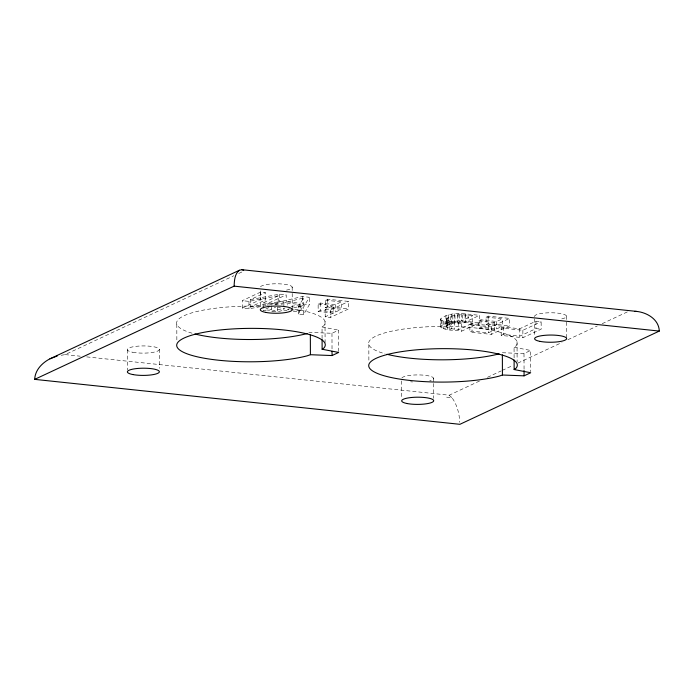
<?xml version="1.0" encoding="UTF-8"?>
<svg xmlns="http://www.w3.org/2000/svg" width="694" height="694" viewBox="0 0 694 694"><rect width="100%" height="100%" fill="white"/><g stroke="black" fill="none" stroke-linecap="round" stroke-linejoin="round"><path stroke-width="0.52" stroke-dasharray="3.47 2.6" d="M446.32 319.387L446.52 318.719C453.937 313.272 463.939 314.842 472.51 315.692L472.527 323.118L458.508 329.667L449.478 328.462L446.346 326.813L446.32 319.387L449.452 321.044L458.482 322.242L472.51 315.692M446.346 326.813L446.52 318.719M303.59 314.573L303.564 307.147L309.324 297.275L302.28 296.529L271.649 303.772L277.253 304.362L283.863 302.775L299.556 304.44L299.582 311.866L298.255 314.009L303.59 314.573L309.351 304.701L309.324 297.275M298.255 314.009L298.229 306.583L299.556 304.44M290.769 309.654L300.337 310.669L300.311 303.243L303.712 297.995L287.559 301.89L287.568 305.074M300.337 310.669L303.738 305.421L303.712 297.995M440.664 326.961L440.569 318.954C451.291 310.235 467.131 314.564 479.736 315.25L479.762 322.675L461.493 331.22C454.822 329.659 446.424 331.238 440.664 326.961L440.595 326.38C451.317 317.661 467.157 321.99 479.762 322.675M446.546 326.145C453.963 320.697 463.965 322.268 472.527 323.118M322.077 338.629L322.042 326.961L323.881 325.703A74.301 16.717 -0.2 0 0 292.781 308.856M514.098 357.87L514.063 347.26L515.911 346.002A74.301 16.717 -0.2 0 0 425.023 326.935A74.301 16.717 -0.2 0 0 384.979 353.749M61.211 355.302L65.167 354.599L233.843 275.744M238.745 273.453L242.666 271.614M266.296 305.577L248.999 308.804L242.301 308.093L242.275 300.667L260.554 292.122L265.342 292.625L265.368 300.051L250.395 307.052L250.369 299.635L265.342 292.625M242.301 308.093L260.58 299.548L265.368 300.051M263.156 308.179L263.139 302.87L278.199 295.835L278.225 303.261L275.466 304.545M263.139 302.87L267.927 303.382L286.206 294.837L286.232 302.263L281.426 304.51M269.012 307.563L263.165 310.296L267.953 310.808L275.648 307.208M325.321 300.19L341.335 301.881L341.361 309.307L325.347 307.616L325.321 300.19L327.447 299.192L348.709 301.439L348.735 308.865L330.457 317.41L325.208 316.854L325.182 309.429L333.32 305.629L333.346 313.046L325.208 316.854M333.346 313.046L318.164 311.45L318.138 304.024L320.229 303.044L335.402 304.649L341.335 301.881M325.347 307.616L327.473 306.618L348.735 308.865M318.164 311.45L320.255 310.47L335.428 312.074L341.361 309.307M325.182 309.429L330.431 309.984L348.709 301.439M308.717 332.99L310.331 332.435L331.975 333.276L338.62 330.171L338.698 351.381M440.569 318.954L440.638 319.535C446.398 323.812 454.796 322.233 461.467 323.794L479.736 315.25M469.864 324.679L471.989 323.69L488.29 325.417L494.579 322.467L494.605 329.893L488.316 332.842L472.015 331.116L469.881 332.105L469.864 324.679L491.3 326.952L509.578 318.407L509.604 325.833L491.326 334.378L469.881 332.105M486.043 317.115L502.343 318.841L502.369 326.267L486.069 324.54L486.043 317.115L488.134 316.134L509.578 318.407M494.605 329.893L478.938 328.236L478.912 320.81L481.011 319.83L496.678 321.487L502.343 318.841M486.069 324.54L488.16 323.56L509.604 325.833M478.938 328.236L481.037 327.256L496.704 328.913L502.369 326.267M501.172 327.993L503.297 326.995L519.771 328.739L535.924 321.192L541.146 321.738L541.173 329.164L522.894 337.709L501.198 335.419L501.172 327.993L522.868 330.283L541.146 321.738M501.198 335.419L503.324 334.421L519.797 336.165L535.95 328.618L541.173 329.164M502.352 352.734L523.996 353.567L530.65 350.461L530.719 371.68M86.681 356.881L449.218 395.198L479.615 380.98M487.457 377.319L501.189 370.9M502.17 370.44L512.961 365.4M517.863 363.101L561.993 342.472M567.874 339.722L597.3 325.963M602.201 323.673L627.697 311.753M289.606 308.83L287.585 309.316L289.71 309.541M293.64 307.858L303.738 305.421M271.658 305.889L271.675 311.198L277.279 311.788L283.889 310.201L287.03 310.539M271.675 311.198L284.948 308.058M291.072 306.609L302.306 303.955L309.351 304.701M278.199 295.835L248.973 301.378L242.275 300.667M278.225 303.261L267.32 305.395M250.369 299.635L279.595 294.135L286.206 294.837M250.395 307.052L279.621 301.56L286.232 302.263M478.912 320.81L494.579 322.467M318.138 304.024L333.32 305.629M287.559 301.89L300.311 303.243M298.229 306.583L303.564 307.147M293.31 311.198L299.582 311.866M65.167 354.599L80.226 356.196M446.632 397.159L451.959 397.723C457.164 404.784 459.35 413.659 459.766 422.308M514.063 347.26L530.65 350.461M322.042 326.961L338.62 330.171M449.218 395.198L451.959 397.723M566.512 316.056L566.59 338.334M535.924 321.192L535.95 328.618M534.597 318.806L534.658 335.783M523.996 353.567L524.057 369.486M522.868 330.283L522.894 337.709M519.771 328.739L519.797 336.165M517.039 341.648L517.117 361.8M503.297 326.995L503.324 334.421M496.678 321.487L496.704 328.913M491.3 326.952L491.326 334.378M488.29 325.417L488.316 332.842M488.134 316.134L488.16 323.56M481.011 319.83L481.037 327.256M471.989 323.69L472.015 331.116M468.094 315.223L468.12 322.649M465.743 313.853L465.769 321.279M465.084 314.955L465.11 322.38M462.291 314.824L462.317 322.25M461.753 313.662L461.779 321.088M461.467 323.794L461.493 331.22M459.697 314.824L459.723 322.25M458.482 322.242L458.508 329.667M458.057 313.671L458.083 321.096M457.259 314.972L457.285 322.398M454.969 315.276L454.995 322.701M454.639 313.862L454.665 321.287M454.639 321.843L454.665 329.268M452.818 315.744L452.844 323.17M451.733 321.469L451.759 328.895M451.49 314.243L451.516 321.669M450.762 316.386L450.788 323.812M450.05 322.545L450.076 329.971M449.452 321.044L449.478 328.462M448.775 317.201L448.801 324.627M448.602 314.816L448.628 322.242M447.786 320.55L447.812 327.976M447.335 317.991L447.361 325.417M447.274 322.111L447.3 329.537M446.736 320.003L446.763 327.429M445.956 315.588L445.982 323.014M445.019 321.643L445.045 329.069M443.24 321.149L443.266 328.574M441.939 320.628L441.965 328.054M441.08 320.09L441.106 327.516M433.577 378.213L433.594 382.455M433.594 383.513L433.646 398.365M401.661 380.954L401.722 397.931M368.826 344.554L368.878 360.464M335.402 304.649L335.428 312.074M331.975 333.276L332.027 349.186M330.431 309.984L330.457 317.41M327.447 299.192L327.473 306.618M325.018 321.348L325.096 342.558M320.229 303.044L320.255 310.47M302.28 296.529L302.306 303.955M292.191 287.064L292.209 292.365M292.217 293.432L292.269 309.342M283.863 302.775L283.881 307.017M283.881 308.084L283.889 310.201M279.595 294.135L279.621 301.56M277.262 307.546L277.279 311.788M267.927 303.382L267.953 310.808M260.554 292.122L260.58 299.548M260.276 290.873L260.345 308.908M248.973 301.378L248.999 308.804M176.805 324.254L176.857 341.231M159.256 349.212L159.325 368.306M127.332 349.837L127.401 369.997M401.895 377.892A16.005 3.6 -0.2 0 1 424.589 375.254A16.005 3.6 -0.2 0 1 429.716 380.833M412.574 381.952A16.005 3.6 -0.2 0 1 410.631 381.787M534.588 316.681A16.005 3.6 -0.2 0 1 557.534 313.107A16.005 3.6 -0.2 0 1 559.529 319.318M260.51 286.752A16.005 3.6 -0.2 0 1 285.026 284.34A16.005 3.6 -0.2 0 1 285.217 290.326M192.03 333.189A74.301 16.717 -0.2 0 1 186.816 314.556A74.301 16.717 -0.2 0 1 261.725 306.228M277.374 307.095A74.301 16.717 -0.2 0 1 280.385 307.355M132.823 352.283A16.005 3.6 -0.2 0 0 159.013 350.149A16.005 3.6 -0.2 0 0 138.045 346.141A16.005 3.6 -0.2 0 0 132.823 352.283"/><path stroke-width="1.04" d="M34.7 379.366L234.104 286.145C234.381 280.619 234.624 273.991 239.343 270.27L241.885 269.688L636.589 311.406C647.129 312.508 658.892 319.396 659.3 331.081L459.896 424.312L34.7 379.366C35.047 370.11 42.1 362.91 49.907 358.833L239.343 270.27M322.12 349.238L323.959 347.98A74.301 16.717 -0.2 0 0 239.178 328.618A74.301 16.717 -0.2 0 0 186.096 353.437A74.301 16.717 -0.2 0 0 307.19 355.822L310.409 354.712L332.053 355.554L338.698 352.439L322.12 349.238L322.085 339.696M514.141 369.538L515.989 368.28A74.301 16.717 -0.2 0 0 431.2 348.909A74.301 16.717 -0.2 0 0 378.117 373.728A74.301 16.717 -0.2 0 0 499.212 376.122L502.43 375.012L524.074 375.844L530.728 372.739L514.141 369.538L514.107 359.986M49.907 358.833L57.264 356.005M634.611 311.38L636.589 311.406M234.104 286.145L659.3 331.081M241.885 269.688L243.715 270.365M524.057 370.544L524.074 375.844M502.361 354.86L502.43 375.012M332.036 351.311L332.053 355.554M310.339 334.56L310.409 354.712M307.112 333.545A74.301 16.717 -0.2 0 1 194.893 333.97M499.133 353.845A74.301 16.717 -0.2 0 1 386.914 354.261M407.222 403.552A16.005 3.6 -0.2 0 0 433.412 401.427A16.005 3.6 -0.2 0 0 412.444 397.41A16.005 3.6 -0.2 0 0 407.222 403.552M265.837 312.413A16.005 3.6 -0.2 0 0 292.027 310.279A16.005 3.6 -0.2 0 0 271.059 306.271A16.005 3.6 -0.2 0 0 265.837 312.413M540.158 341.405A16.005 3.6 -0.2 0 0 566.347 339.271A16.005 3.6 -0.2 0 0 545.38 335.263A16.005 3.6 -0.2 0 0 540.158 341.405M132.901 374.56A16.005 3.6 -0.2 0 0 159.091 372.426A16.005 3.6 -0.2 0 0 138.123 368.419A16.005 3.6 -0.2 0 0 132.901 374.56"/></g></svg>
